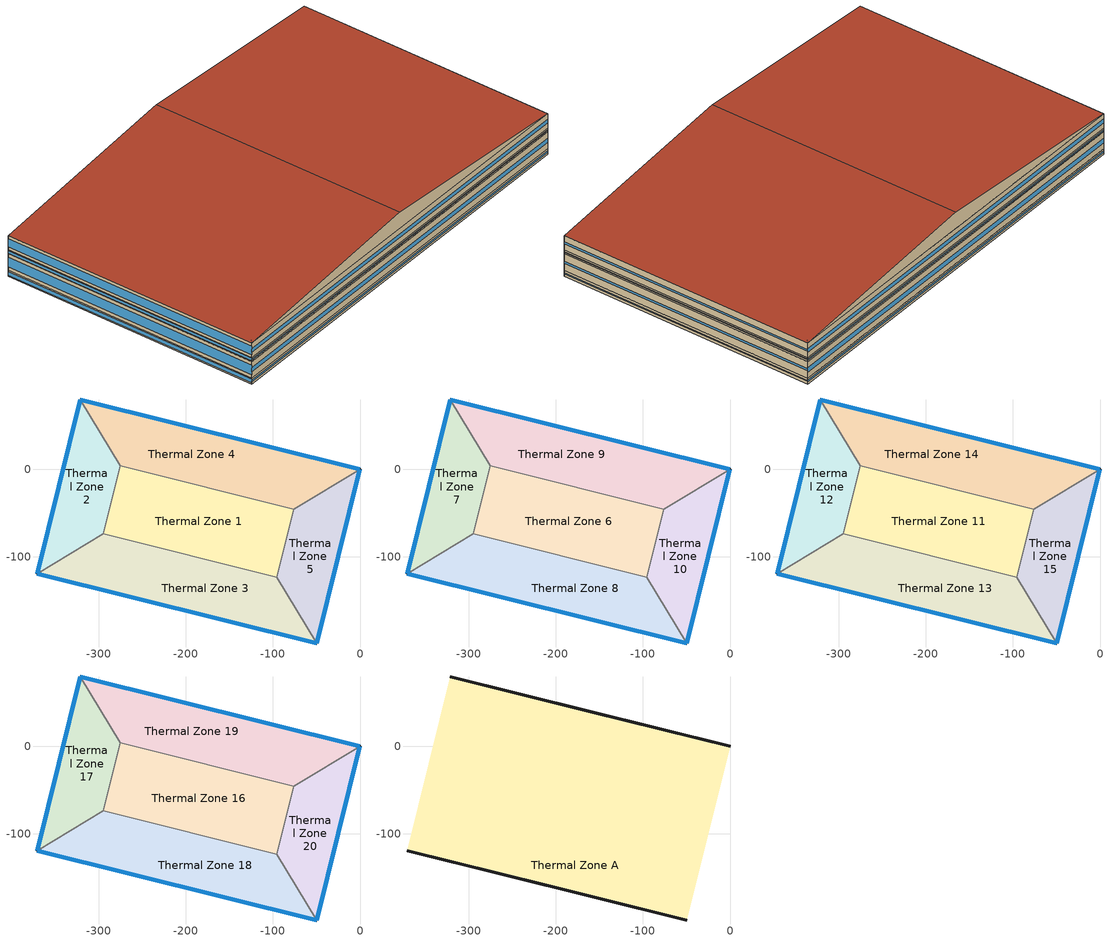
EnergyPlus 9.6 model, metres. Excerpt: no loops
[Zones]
Thermal Zone 1
 floor ground (ExtSlabCarpet): -75.91,-45.61 -95.32,-123.45 -294.66,-73.75 -275.26,4.09 z0
 wall to Thermal Zone 5 (Interior Wall): -95.32,-123.45 -75.91,-45.61 z0:4.78
 wall to Thermal Zone 3 (Interior Wall): -294.66,-73.75 -95.32,-123.45 z0:4.78
 wall to Thermal Zone 2 (Interior Wall): -275.26,4.09 -294.66,-73.75 z0:4.78
 wall to Thermal Zone 4 (Interior Wall): -75.91,-45.61 -275.26,4.09 z0:4.78
Thermal Zone 2
 floor ground (ExtSlabCarpet): -275.26,4.09 -294.66,-73.75 -370.57,-119.36 -320.87,80 z0
 wall outside (Ext Wall): -320.87,80 -370.57,-119.36 z0:4.78
 wall to Thermal Zone 4 (Interior Wall): -275.26,4.09 -320.87,80 z0:4.78
 wall to Thermal Zone 3 (Interior Wall): -370.57,-119.36 -294.66,-73.75 z0:4.78
 window (Ext Window): -320.87,79.99 -370.57,-119.35 z1:3.78
Thermal Zone 3
 floor ground (ExtSlabCarpet): -95.32,-123.45 -49.71,-199.36 -370.57,-119.36 -294.66,-73.75 z0
 wall outside (Ext Wall): -370.57,-119.36 -49.71,-199.36 z0:4.78
 wall to Thermal Zone 5 (Interior Wall): -49.71,-199.36 -95.32,-123.45 z0:4.78
 window (Ext Window): -370.56,-119.36 -49.71,-199.35 z1.82:2.96
Thermal Zone 4
 floor ground (ExtSlabCarpet): -275.26,4.09 -320.87,80 0,0 -75.91,-45.61 z0
 wall outside (Ext Wall): 0,0 -320.87,80 z0:4.78
 wall to Thermal Zone 5 (Interior Wall): -75.91,-45.61 0,0 z0:4.78
 window (Ext Window): -0.01,0 -320.86,80 z1.74:3.04
Thermal Zone 5
 floor ground (ExtSlabCarpet): -49.71,-199.36 -95.32,-123.45 -75.91,-45.61 0,0 z0
 wall outside (Ext Wall): -49.71,-199.36 0,0 z0:4.78
 window (Ext Window): -49.7,-199.35 0,-0.01 z2.08:2.7
Thermal Zone 6
 floor to Thermal Zone 1 (Interior Floor): -75.91,-45.61 -95.32,-123.45 -294.66,-73.75 -275.26,4.09 z4.78
 wall to Thermal Zone 10 (Interior Wall): -95.32,-123.45 -75.91,-45.61 z4.78:18.6
 wall to Thermal Zone 8 (Interior Wall): -294.66,-73.75 -95.32,-123.45 z4.78:18.6
 wall to Thermal Zone 7 (Interior Wall): -275.26,4.09 -294.66,-73.75 z4.78:18.6
 wall to Thermal Zone 9 (Interior Wall): -75.91,-45.61 -275.26,4.09 z4.78:18.6
Thermal Zone 7
 floor to Thermal Zone 2 (Interior Floor): -275.26,4.09 -294.66,-73.75 -370.57,-119.36 -320.87,80 z4.78
 wall outside (Ext Wall): -320.87,80 -370.57,-119.36 z4.78:18.6
 wall to Thermal Zone 9 (Interior Wall): -275.26,4.09 -320.87,80 z4.78:18.6
 wall to Thermal Zone 8 (Interior Wall): -370.57,-119.36 -294.66,-73.75 z4.78:18.6
 window (Ext Window): -320.87,79.99 -370.57,-119.35 z7.68:15.7
Thermal Zone 8
 floor to Thermal Zone 3 (Interior Floor): -95.32,-123.45 -49.71,-199.36 -370.57,-119.36 -294.66,-73.75 z4.78
 wall outside (Ext Wall): -370.57,-119.36 -49.71,-199.36 z4.78:18.6
 wall to Thermal Zone 10 (Interior Wall): -49.71,-199.36 -95.32,-123.45 z4.78:18.6
 window (Ext Window): -370.56,-119.36 -49.71,-199.35 z10.03:13.35
Thermal Zone 9
 floor to Thermal Zone 4 (Interior Floor): -275.26,4.09 -320.87,80 0,0 -75.91,-45.61 z4.78
 wall outside (Ext Wall): 0,0 -320.87,80 z4.78:18.6
 wall to Thermal Zone 10 (Interior Wall): -75.91,-45.61 0,0 z4.78:18.6
 window (Ext Window): -0.01,0 -320.86,80 z9.82:13.56
Thermal Zone 10
 floor to Thermal Zone 5 (Interior Floor): -49.71,-199.36 -95.32,-123.45 -75.91,-45.61 0,0 z4.78
 wall outside (Ext Wall): -49.71,-199.36 0,0 z4.78:18.6
 window (Ext Window): -49.7,-199.35 0,-0.01 z10.79:12.59
Thermal Zone 11
 floor to Thermal Zone 6 (Interior Floor): -75.91,-45.61 -95.32,-123.45 -294.66,-73.75 -275.26,4.09 z18.6
 wall to Thermal Zone 15 (Interior Wall): -95.32,-123.45 -75.91,-45.61 z18.6:21.85
 wall to Thermal Zone 13 (Interior Wall): -294.66,-73.75 -95.32,-123.45 z18.6:21.85
 wall to Thermal Zone 12 (Interior Wall): -275.26,4.09 -294.66,-73.75 z18.6:21.85
 wall to Thermal Zone 14 (Interior Wall): -75.91,-45.61 -275.26,4.09 z18.6:21.85
Thermal Zone 12
 floor to Thermal Zone 7 (Interior Floor): -275.26,4.09 -294.66,-73.75 -370.57,-119.36 -320.87,80 z18.6
 wall outside (Ext Wall): -320.87,80 -370.57,-119.36 z18.6:21.85
 wall to Thermal Zone 14 (Interior Wall): -275.26,4.09 -320.87,80 z18.6:21.85
 wall to Thermal Zone 13 (Interior Wall): -370.57,-119.36 -294.66,-73.75 z18.6:21.85
 window (Ext Window): -320.87,79.99 -370.57,-119.35 z19.28:21.17
Thermal Zone 13
 floor to Thermal Zone 8 (Interior Floor): -95.32,-123.45 -49.71,-199.36 -370.57,-119.36 -294.66,-73.75 z18.6
 wall outside (Ext Wall): -370.57,-119.36 -49.71,-199.36 z18.6:21.85
 wall to Thermal Zone 15 (Interior Wall): -49.71,-199.36 -95.32,-123.45 z18.6:21.85
 window (Ext Window): -370.56,-119.36 -49.71,-199.35 z19.84:20.62
Thermal Zone 14
 floor to Thermal Zone 9 (Interior Floor): -275.26,4.09 -320.87,80 0,0 -75.91,-45.61 z18.6
 wall outside (Ext Wall): 0,0 -320.87,80 z18.6:21.85
 wall to Thermal Zone 15 (Interior Wall): -75.91,-45.61 0,0 z18.6:21.85
 window (Ext Window): -0.01,0 -320.86,80 z19.79:20.66
Thermal Zone 15
 floor to Thermal Zone 10 (Interior Floor): -49.71,-199.36 -95.32,-123.45 -75.91,-45.61 0,0 z18.6
 wall outside (Ext Wall): -49.71,-199.36 0,0 z18.6:21.85
 window (Ext Window): -49.7,-199.35 0,-0.01 z20.01:20.44
Thermal Zone 16
 floor to Thermal Zone 11 (Interior Floor): -75.91,-45.61 -95.32,-123.45 -294.66,-73.75 -275.26,4.09 z21.85
 wall to Thermal Zone 20 (Interior Wall): -95.32,-123.45 -75.91,-45.61 z21.85:33.72
 wall to Thermal Zone 18 (Interior Wall): -294.66,-73.75 -95.32,-123.45 z21.85:33.72
 wall to Thermal Zone 17 (Interior Wall): -275.26,4.09 -294.66,-73.75 z21.85:33.72
 wall to Thermal Zone 19 (Interior Wall): -75.91,-45.61 -275.26,4.09 z21.85:33.72
Thermal Zone 17
 floor to Thermal Zone 12 (Interior Floor): -275.26,4.09 -294.66,-73.75 -370.57,-119.36 -320.87,80 z21.85
 wall outside (Ext Wall): -320.87,80 -370.57,-119.36 z21.85:33.72
 wall to Thermal Zone 19 (Interior Wall): -275.26,4.09 -320.87,80 z21.85:33.72
 wall to Thermal Zone 18 (Interior Wall): -370.57,-119.36 -294.66,-73.75 z21.85:33.72
 window (Ext Window): -320.87,79.99 -370.57,-119.35 z24.34:31.23
Thermal Zone 18
 floor to Thermal Zone 13 (Interior Floor): -95.32,-123.45 -49.71,-199.36 -370.57,-119.36 -294.66,-73.75 z21.85
 wall outside (Ext Wall): -370.57,-119.36 -49.71,-199.36 z21.85:33.72
 wall to Thermal Zone 20 (Interior Wall): -49.71,-199.36 -95.32,-123.45 z21.85:33.72
 window (Ext Window): -370.56,-119.36 -49.71,-199.35 z26.36:29.21
Thermal Zone 19
 floor to Thermal Zone 14 (Interior Floor): -275.26,4.09 -320.87,80 0,0 -75.91,-45.61 z21.85
 wall outside (Ext Wall): 0,0 -320.87,80 z21.85:33.72
 wall to Thermal Zone 20 (Interior Wall): -75.91,-45.61 0,0 z21.85:33.72
 window (Ext Window): -0.01,0 -320.86,80 z26.18:29.39
Thermal Zone 20
 floor to Thermal Zone 15 (Interior Floor): -49.71,-199.36 -95.32,-123.45 -75.91,-45.61 0,0 z21.85
 wall outside (Ext Wall): -49.71,-199.36 0,0 z21.85:33.72
 window (Ext Window): -49.7,-199.35 0,-0.01 z27.01:28.56
Thermal Zone A
 floor to Thermal Zone 16 (Interior Floor): -75.91,-45.61 -95.32,-123.45 -294.66,-73.75 -275.26,4.09 z33.72
 floor to Thermal Zone 17 (Interior Floor): -275.26,4.09 -294.66,-73.75 -370.57,-119.36 -320.87,80 z33.72
 floor to Thermal Zone 18 (Interior Floor): -95.32,-123.45 -49.71,-199.36 -370.57,-119.36 -294.66,-73.75 z33.72
 floor to Thermal Zone 19 (Interior Floor): -275.26,4.09 -320.87,80 0,0 -75.91,-45.61 z33.72
 floor to Thermal Zone 20 (Interior Floor): -49.71,-199.36 -95.32,-123.45 -75.91,-45.61 0,0 z33.72
 wall outside (Ext Wall): 0,0,33.72 -320.87,80,33.72 -160.43,40,47.11; -49.71,-199.36,33.72 -210.13,-159.36,47.11 -370.57,-119.36,33.72
 roof outside (Ext Roof): -160.43,40,47.11 -210.13,-159.36,47.11 -49.71,-199.36,33.72 0,0,33.72; -320.87,80,33.72 -370.57,-119.36,33.72 -210.13,-159.36,47.11 -160.43,40,47.11
[Building]
Building 1: North Axis {deg}=-0
[Site:Location]
Washington Dc Dulles IntL Ar: Latitude {deg}=38.98; Longitude {deg}=-77.47; Time Zone {hr}=-5; Elevation {m}=82
[SizingPeriod:DesignDay] Day of Month=21; Dry-Bulb Temperature Range Modifier Type=DefaultMultipliers; Barometric Pressure {Pa}=86790; Rain Indicator=No; Snow Indicator=No; Daylight Saving Time Indicator=No; Begin Environment Reset Mode=FullResetAtBeginEnvironment
Name | Month | Day Type | Maximum Dry-Bulb Temperature {C} | Daily Dry-Bulb Temperature Range {deltaC} | Humidity Condition Type | Wetbulb or DewPoint at Maximum Dry-Bulb {C} | Wind Speed {m/s} | Wind Direction {deg} | Solar Model Indicator | ASHRAE Clear Sky Optical Depth for Beam Irradiance (taub) | ASHRAE Clear Sky Optical Depth for Diffuse Irradiance (taud) | Enthalpy at Maximum Dry-Bulb {J/kg} | Sky Clearness
SALT-LAKE-CITY-IAP Ann Clg .4% Condns DB=>MWB | 7 | SummerDesignDay | 36.5 | 14.4 | Wetbulb | 17.1 | 5 | 340 | ASHRAETau | 0.339 | 2.366
SALT-LAKE-CITY-IAP Ann Clg .4% Condns DP=>MDB | 7 | SummerDesignDay | 22.5 | 14.4 | Dewpoint | 15.6 | 5 | 340 | ASHRAETau | 0.339 | 2.366
SALT-LAKE-CITY-IAP Ann Clg .4% Condns Enth=>MDB | 7 | SummerDesignDay | 30.8 | 14.4 | Enthalpy |  | 5 | 340 | ASHRAETau | 0.339 | 2.366 | 59300
SALT-LAKE-CITY-IAP Ann Clg .4% Condns WB=>MDB | 7 | SummerDesignDay | 31.2 | 14.4 | Wetbulb | 19 | 5 | 340 | ASHRAETau | 0.339 | 2.366
SALT-LAKE-CITY-IAP Ann Htg 99.6% Condns DB | 1 | WinterDesignDay | -12.4 | 0 | Wetbulb | -12.4 | 2.6 | 140 | ASHRAEClearSky |  |  |  | 0
SALT-LAKE-CITY-IAP Ann Htg Wind 99.6% Condns WS=>MCDB | 1 | WinterDesignDay | 6.8 | 0 | Wetbulb | 6.8 | 12.4 | 140 | ASHRAEClearSky |  |  |  | 0
SALT-LAKE-CITY-IAP Ann Hum_n 99.6% Condns DP=>MCDB | 1 | WinterDesignDay | -10.7 | 0 | Dewpoint | -16.2 | 2.6 | 140 | ASHRAEClearSky |  |  |  | 0
[Material] Thermal Absorptance=0.9
Name | Roughness | Thickness m | Conductivity W/m-K | Density kg/m3 | Specific Heat J/kg-K | Solar Absorptance | Visible Absorptance
wall concrete | MediumRough | 0.398 | 0.5 | 2243 | 837 | 0.65 | 0.65
roof concrete | MediumRough | 0.401 | 0.5 | 2243 | 837 | 0.65 | 0.65
Wall Insulation [37] | MediumRough | 0.0681 | 0.0432 | 91 | 837 | 0.5 | 0.5
Roof Insulation [25] | MediumRough | 0.263 | 0.049 | 265 | 836.8 | 0.7 | 0.7
F16 Acoustic tile | MediumSmooth | 0.0191 | 0.06 | 368 | 590 | 0.3 | 0.3
M11 100mm lightweight concrete | MediumRough | 0.1016 | 0.53 | 1280 | 840 | 0.5 | 0.5
MAT-CC05 4 HW CONCRETE | Rough | 0.1016 | 1.311 | 2240 | 836.8 | 0.85 | 0.85
G01a 19mm gypsum board | MediumSmooth | 0.019 | 0.16 | 800 | 1090 | 0.4 | 0.4
[Material:AirGap]
Name | Thermal Resistance m2-K/W
F04 Wall air space resistance | 0.15
F05 Ceiling air space resistance | 0.18
[Material:NoMass]
CP02 CARPET PAD: Roughness=Smooth; Thermal Resistance m2-K/W=0.1; Thermal Absorptance=0.9; Solar Absorptance=0.8; Visible Absorptance=0.8
[WindowMaterial:SimpleGlazingSystem]
Window Material Simple Glazing System: U-Factor W/m2-K=1.51; Solar Heat Gain Coefficient=0.25
[Construction]
Ext Roof: roof concrete, Roof Insulation [25]
Ext Wall: wall concrete, Wall Insulation [37]
Ext Window: Window Material Simple Glazing System
ExtSlabCarpet: MAT-CC05 4 HW CONCRETE, CP02 CARPET PAD
Interior Floor: F16 Acoustic tile, F05 Ceiling air space resistance, M11 100mm lightweight concrete
Interior Wall: G01a 19mm gypsum board, F04 Wall air space resistance, G01a 19mm gypsum board
[Zone]
Thermal Zone 1; Thermal Zone 2; Thermal Zone 3; Thermal Zone 4; Thermal Zone 5: 194, 0, 0, 0, , 1, , , , , , Yes
Thermal Zone 6; Thermal Zone 7; Thermal Zone 8; Thermal Zone 9; Thermal Zone 10: 194, 0, 0, 4.78, , 1, , , , , , Yes
Thermal Zone 11; Thermal Zone 12; Thermal Zone 13; Thermal Zone 14; Thermal Zone 15: 194, 0, 0, 18.6, , 1, , , , , , Yes
Thermal Zone 16; Thermal Zone 17; Thermal Zone 18; Thermal Zone 19; Thermal Zone 20: 194, 0, 0, 21.85, , 1, , , , , , Yes
Thermal Zone A: 194, 0, 0, 33.72, , 1, , , , , , No
[AvailabilityManager:Scheduled] Schedule=Always On Discrete
Packaged Rooftop Air Conditioner 1 Availability Manager; Air Loop HVAC Outdoor Air System 1 Availability Manager; Packaged Rooftop Air Conditioner 2 Availability Manager; Air Loop HVAC Outdoor Air System 2 Availability Manager; Packaged Rooftop Air Conditioner 3 Availability Manager; Air Loop HVAC Outdoor Air System 3 Availability Manager
[Schedule:Constant]
Always On Discrete: Hourly Value=1
